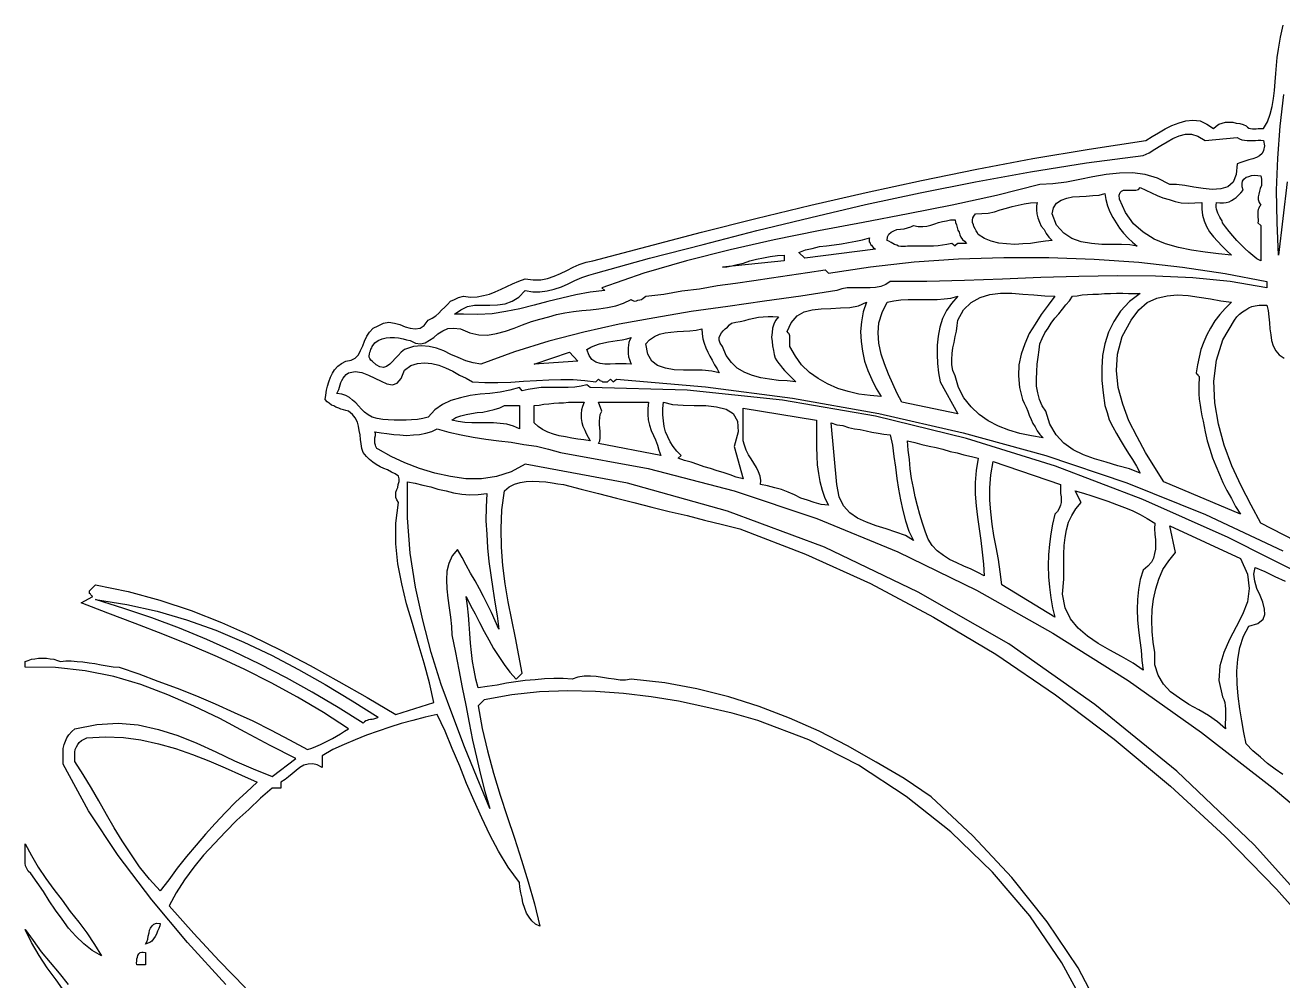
# Model space of a CAD drawing. Extents: x 0.04 to 7.28, y 0.05 to 9.48.
# Drawn here: x 0.046 to 2.858, y 6.858 to 8.994 of the extents above; entities that cross this region are included whole.
import ezdxf

# ---------------------------------------------------------------- set-up
doc = ezdxf.new("R2010")
doc.units = 0
doc.layers.add('1', color=7, linetype='Continuous')

msp = doc.modelspace()

# ---------------------------------------------------------------- linework, layer by layer
for points in [[(0.495, 6.85), (0.409, 6.944), (0.329, 7.039), (0.254, 7.138), (0.188, 7.238), (0.131, 7.342), (0.131, 7.351), (0.131, 7.36), (0.131, 7.369), (0.131, 7.377), (0.133, 7.386), (0.136, 7.394), (0.139, 7.401), (0.144, 7.408), (0.15, 7.415), (0.157, 7.421), (0.206, 7.431), (0.254, 7.434), (0.299, 7.43), (0.344, 7.42), (0.387, 7.406), (0.43, 7.389), (0.472, 7.37), (0.514, 7.35), (0.556, 7.332), (0.598, 7.315), (0.651, 7.355), (0.594, 7.384), (0.538, 7.414), (0.481, 7.444), (0.423, 7.472), (0.365, 7.497), (0.305, 7.52), (0.244, 7.538), (0.18, 7.551), (0.114, 7.558), (0.046, 7.559), (0.046, 7.572), (0.053, 7.574), (0.06, 7.577), (0.068, 7.578), (0.076, 7.579), (0.085, 7.579), (0.094, 7.579), (0.102, 7.578), (0.11, 7.577), (0.118, 7.574), (0.125, 7.572), (0.137, 7.573), (0.149, 7.573), (0.162, 7.572), (0.175, 7.571), (0.189, 7.569), (0.202, 7.567), (0.216, 7.564), (0.229, 7.562), (0.243, 7.56), (0.256, 7.559), (0.3, 7.544), (0.343, 7.528), (0.386, 7.512), (0.429, 7.495), (0.471, 7.477), (0.513, 7.458), (0.555, 7.439), (0.596, 7.418), (0.637, 7.397), (0.677, 7.375), (0.687, 7.378), (0.696, 7.382), (0.706, 7.386), (0.715, 7.391), (0.724, 7.395), (0.733, 7.4), (0.742, 7.405), (0.751, 7.41), (0.76, 7.416), (0.769, 7.421), (0.713, 7.458), (0.655, 7.492), (0.596, 7.524), (0.537, 7.554), (0.476, 7.582), (0.415, 7.608), (0.354, 7.633), (0.292, 7.657), (0.231, 7.68), (0.171, 7.703), (0.197, 7.717), (0.196, 7.718), (0.194, 7.719), (0.193, 7.721), (0.192, 7.722), (0.19, 7.724), (0.19, 7.726), (0.19, 7.728), (0.19, 7.73), (0.203, 7.743), (0.276, 7.728), (0.347, 7.709), (0.417, 7.686), (0.485, 7.659), (0.552, 7.629), (0.618, 7.597), (0.683, 7.563), (0.747, 7.527), (0.811, 7.491), (0.875, 7.453), (0.96, 7.48), (0.95, 7.524), (0.938, 7.568), (0.925, 7.613), (0.912, 7.657), (0.899, 7.701), (0.888, 7.745), (0.879, 7.79), (0.875, 7.835), (0.875, 7.881), (0.881, 7.927), (0.877, 7.933), (0.875, 7.938), (0.875, 7.944), (0.875, 7.95), (0.877, 7.956), (0.879, 7.961), (0.88, 7.967), (0.882, 7.974), (0.882, 7.98), (0.881, 7.986), (0.873, 7.991), (0.865, 7.995), (0.856, 8), (0.848, 8.003), (0.84, 8.007), (0.831, 8.012), (0.823, 8.017), (0.816, 8.023), (0.809, 8.03), (0.802, 8.039), (0.799, 8.048), (0.797, 8.058), (0.796, 8.068), (0.795, 8.078), (0.793, 8.088), (0.791, 8.098), (0.789, 8.107), (0.784, 8.116), (0.778, 8.124), (0.769, 8.131), (0.763, 8.133), (0.758, 8.134), (0.752, 8.136), (0.747, 8.138), (0.741, 8.14), (0.736, 8.143), (0.731, 8.145), (0.726, 8.149), (0.721, 8.152), (0.717, 8.157), (0.718, 8.167), (0.72, 8.178), (0.722, 8.187), (0.725, 8.197), (0.729, 8.207), (0.733, 8.216), (0.738, 8.224), (0.745, 8.232), (0.753, 8.238), (0.763, 8.243), (0.775, 8.245), (0.784, 8.25), (0.791, 8.257), (0.796, 8.267), (0.801, 8.277), (0.805, 8.288), (0.81, 8.299), (0.816, 8.308), (0.824, 8.317), (0.835, 8.322), (0.847, 8.328), (0.859, 8.33), (0.872, 8.328), (0.884, 8.325), (0.896, 8.32), (0.907, 8.317), (0.918, 8.315), (0.929, 8.317), (0.938, 8.323), (0.947, 8.335), (0.956, 8.339), (0.964, 8.344), (0.971, 8.35), (0.977, 8.357), (0.984, 8.364), (0.99, 8.37), (0.997, 8.377), (1.006, 8.381), (1.015, 8.385), (1.026, 8.388), (1.042, 8.386), (1.057, 8.387), (1.071, 8.39), (1.084, 8.393), (1.097, 8.398), (1.11, 8.404), (1.123, 8.41), (1.136, 8.416), (1.15, 8.422), (1.164, 8.427), (1.182, 8.425), (1.199, 8.425), (1.214, 8.428), (1.229, 8.433), (1.243, 8.439), (1.257, 8.446), (1.271, 8.453), (1.285, 8.459), (1.3, 8.464), (1.315, 8.467), (1.437, 8.499), (1.558, 8.531), (1.68, 8.562), (1.803, 8.592), (1.926, 8.62), (2.05, 8.647), (2.174, 8.672), (2.299, 8.696), (2.425, 8.717), (2.552, 8.736), (2.566, 8.745), (2.58, 8.753), (2.595, 8.762), (2.61, 8.77), (2.626, 8.776), (2.641, 8.78), (2.657, 8.782), (2.673, 8.78), (2.688, 8.773), (2.703, 8.763), (2.709, 8.768), (2.715, 8.773), (2.722, 8.775), (2.73, 8.777), (2.738, 8.777), (2.746, 8.777), (2.754, 8.775), (2.762, 8.774), (2.769, 8.772), (2.776, 8.769), (2.779, 8.766), (2.782, 8.764), (2.786, 8.763), (2.79, 8.762), (2.794, 8.762), (2.798, 8.762), (2.803, 8.763), (2.807, 8.763), (2.811, 8.763), (2.815, 8.763), (2.824, 8.778), (2.83, 8.795), (2.834, 8.812), (2.837, 8.83), (2.839, 8.848), (2.841, 8.867), (2.842, 8.886), (2.844, 8.904), (2.845, 8.922), (2.848, 8.94), (2.853, 8.967), (2.859, 8.994)], [(2.424, 6.787), (2.364, 6.898), (2.292, 7.003), (2.209, 7.101), (2.116, 7.191), (2.016, 7.27), (1.909, 7.34), (1.798, 7.397), (1.684, 7.44), (1.627, 7.456), (1.568, 7.47), (1.507, 7.483), (1.446, 7.493), (1.384, 7.5), (1.321, 7.505), (1.259, 7.506), (1.196, 7.504), (1.134, 7.497), (1.072, 7.486), (1.059, 7.473), (1.068, 7.422), (1.08, 7.372), (1.093, 7.322), (1.108, 7.273), (1.124, 7.225), (1.14, 7.177), (1.156, 7.128), (1.171, 7.079), (1.185, 7.03), (1.197, 6.98), (1.187, 6.985), (1.179, 6.992), (1.173, 7), (1.167, 7.009), (1.163, 7.02), (1.159, 7.032), (1.157, 7.043), (1.154, 7.055), (1.152, 7.067), (1.151, 7.078), (1.126, 7.112), (1.104, 7.148), (1.085, 7.184), (1.067, 7.222), (1.05, 7.26), (1.033, 7.299), (1.018, 7.338), (1.001, 7.377), (0.985, 7.416), (0.967, 7.453), (0.94, 7.447), (0.913, 7.44), (0.887, 7.433), (0.861, 7.425), (0.835, 7.416), (0.809, 7.407), (0.784, 7.397), (0.759, 7.386), (0.734, 7.375), (0.71, 7.361), (0.71, 7.335), (0.699, 7.341), (0.689, 7.343), (0.679, 7.342), (0.669, 7.34), (0.66, 7.335), (0.652, 7.328), (0.643, 7.321), (0.635, 7.314), (0.627, 7.308), (0.618, 7.302), (0.618, 7.289), (0.598, 7.289), (0.572, 7.266), (0.546, 7.241), (0.519, 7.217), (0.494, 7.191), (0.469, 7.165), (0.445, 7.139), (0.423, 7.112), (0.402, 7.084), (0.384, 7.055), (0.368, 7.026), (0.423, 6.964), (0.48, 6.903), (0.539, 6.842)], [(0.217, 6.914), (0.196, 6.926), (0.177, 6.941), (0.159, 6.958), (0.143, 6.976), (0.129, 6.996), (0.114, 7.016), (0.1, 7.037), (0.087, 7.058), (0.073, 7.078), (0.059, 7.098), (0.053, 7.103), (0.05, 7.109), (0.047, 7.115), (0.046, 7.121), (0.046, 7.128), (0.046, 7.136), (0.046, 7.143), (0.046, 7.15), (0.046, 7.157), (0.046, 7.164), (0.06, 7.138), (0.075, 7.112), (0.092, 7.087), (0.11, 7.062), (0.129, 7.038), (0.147, 7.013), (0.166, 6.989), (0.184, 6.965), (0.201, 6.939), (0.217, 6.914)], [(0.348, 6.986), (0.347, 6.981), (0.345, 6.975), (0.342, 6.969), (0.34, 6.962), (0.337, 6.957), (0.333, 6.952), (0.329, 6.947), (0.325, 6.944), (0.32, 6.942), (0.315, 6.94), (0.318, 6.945), (0.32, 6.951), (0.321, 6.958), (0.323, 6.965), (0.324, 6.971), (0.326, 6.976), (0.33, 6.981), (0.334, 6.985), (0.34, 6.987), (0.348, 6.986)], [(0.135, 6.833), (0.115, 6.86), (0.095, 6.887), (0.077, 6.915), (0.06, 6.944), (0.046, 6.973), (0.064, 6.948), (0.082, 6.923), (0.102, 6.899), (0.122, 6.875), (0.142, 6.85)], [(0.315, 6.894), (0.296, 6.894), (0.295, 6.898), (0.296, 6.902), (0.296, 6.907), (0.297, 6.911), (0.298, 6.915), (0.3, 6.918), (0.303, 6.921), (0.307, 6.922), (0.31, 6.922), (0.315, 6.921), (0.315, 6.894)]]:
    msp.add_lwpolyline(points)
at = {"layer": '1'}
for points in [[(2.868, 8.644), (2.848, 8.48), (2.845, 8.553), (2.844, 8.625), (2.847, 8.697), (2.852, 8.768), (2.86, 8.839)], [(2.756, 8.743), (2.761, 8.74), (2.766, 8.738), (2.772, 8.737), (2.778, 8.736), (2.784, 8.736), (2.791, 8.736), (2.797, 8.736), (2.803, 8.737), (2.809, 8.737), (2.815, 8.736), (2.817, 8.724), (2.815, 8.714), (2.812, 8.707), (2.806, 8.702), (2.799, 8.698), (2.791, 8.695), (2.782, 8.693), (2.773, 8.69), (2.764, 8.687), (2.756, 8.684), (2.754, 8.66), (2.747, 8.643), (2.735, 8.633), (2.719, 8.628), (2.7, 8.627), (2.68, 8.629), (2.659, 8.632), (2.639, 8.636), (2.62, 8.638), (2.605, 8.638), (2.578, 8.652), (2.55, 8.66), (2.522, 8.664), (2.493, 8.663), (2.463, 8.66), (2.433, 8.655), (2.404, 8.649), (2.374, 8.643), (2.344, 8.639), (2.315, 8.638), (2.218, 8.613), (2.119, 8.592), (2.02, 8.572), (1.92, 8.553), (1.82, 8.534), (1.721, 8.514), (1.622, 8.492), (1.525, 8.467), (1.429, 8.44), (1.335, 8.407), (1.342, 8.401), (1.309, 8.397), (1.277, 8.391), (1.246, 8.384), (1.215, 8.376), (1.184, 8.368), (1.152, 8.36), (1.121, 8.354), (1.09, 8.349), (1.058, 8.347), (1.026, 8.348), (1.006, 8.348), (1.02, 8.358), (1.035, 8.365), (1.051, 8.368), (1.068, 8.368), (1.085, 8.368), (1.102, 8.369), (1.119, 8.371), (1.135, 8.377), (1.15, 8.386), (1.164, 8.401), (1.181, 8.398), (1.197, 8.398), (1.213, 8.4), (1.229, 8.404), (1.245, 8.409), (1.26, 8.416), (1.275, 8.423), (1.291, 8.43), (1.306, 8.435), (1.322, 8.44), (1.442, 8.473), (1.562, 8.504), (1.682, 8.535), (1.803, 8.564), (1.925, 8.593), (2.047, 8.619), (2.171, 8.644), (2.294, 8.666), (2.419, 8.686), (2.546, 8.703), (2.559, 8.709), (2.572, 8.717), (2.585, 8.725), (2.599, 8.733), (2.612, 8.741), (2.626, 8.747), (2.64, 8.75), (2.654, 8.75), (2.668, 8.746), (2.684, 8.736), (2.756, 8.743)], [(2.809, 8.657), (2.81, 8.65), (2.81, 8.643), (2.81, 8.636), (2.807, 8.629), (2.806, 8.623), (2.804, 8.616), (2.803, 8.61), (2.803, 8.604), (2.805, 8.598), (2.809, 8.592), (2.806, 8.589), (2.804, 8.585), (2.803, 8.582), (2.802, 8.578), (2.802, 8.574), (2.802, 8.569), (2.802, 8.565), (2.803, 8.56), (2.803, 8.556), (2.802, 8.552), (2.809, 8.546), (2.809, 8.54), (2.809, 8.533), (2.809, 8.525), (2.809, 8.518), (2.809, 8.509), (2.809, 8.501), (2.809, 8.492), (2.809, 8.483), (2.809, 8.475), (2.809, 8.467), (2.8, 8.472), (2.791, 8.479), (2.782, 8.487), (2.773, 8.495), (2.764, 8.504), (2.755, 8.513), (2.746, 8.523), (2.738, 8.533), (2.73, 8.543), (2.723, 8.552), (2.722, 8.557), (2.719, 8.561), (2.717, 8.565), (2.715, 8.569), (2.713, 8.574), (2.711, 8.578), (2.71, 8.583), (2.709, 8.587), (2.709, 8.592), (2.71, 8.598), (2.717, 8.597), (2.725, 8.597), (2.731, 8.598), (2.738, 8.599), (2.743, 8.602), (2.749, 8.606), (2.754, 8.609), (2.759, 8.614), (2.764, 8.619), (2.769, 8.625), (2.767, 8.633), (2.767, 8.64), (2.768, 8.645), (2.771, 8.65), (2.776, 8.654), (2.782, 8.656), (2.788, 8.658), (2.795, 8.659), (2.802, 8.658), (2.809, 8.657)], [(2.46, 8.618), (2.462, 8.604), (2.466, 8.59), (2.471, 8.577), (2.478, 8.564), (2.485, 8.552), (2.493, 8.54), (2.502, 8.529), (2.512, 8.518), (2.522, 8.509), (2.532, 8.5), (2.516, 8.503), (2.497, 8.504), (2.476, 8.504), (2.453, 8.504), (2.43, 8.506), (2.407, 8.51), (2.386, 8.517), (2.368, 8.529), (2.352, 8.547), (2.342, 8.572), (2.345, 8.586), (2.352, 8.596), (2.362, 8.603), (2.375, 8.607), (2.388, 8.61), (2.403, 8.611), (2.418, 8.612), (2.433, 8.613), (2.447, 8.614), (2.46, 8.618)], [(2.677, 8.598), (2.677, 8.583), (2.678, 8.569), (2.682, 8.557), (2.687, 8.544), (2.694, 8.532), (2.703, 8.521), (2.712, 8.511), (2.722, 8.5), (2.732, 8.49), (2.743, 8.48), (2.714, 8.483), (2.684, 8.487), (2.654, 8.491), (2.625, 8.497), (2.596, 8.505), (2.57, 8.516), (2.546, 8.531), (2.524, 8.55), (2.506, 8.575), (2.493, 8.605), (2.492, 8.614), (2.494, 8.62), (2.497, 8.623), (2.502, 8.625), (2.509, 8.625), (2.516, 8.625), (2.523, 8.625), (2.529, 8.625), (2.535, 8.627), (2.539, 8.631), (2.552, 8.625), (2.564, 8.619), (2.577, 8.613), (2.59, 8.608), (2.604, 8.604), (2.617, 8.6), (2.631, 8.597), (2.646, 8.596), (2.661, 8.597), (2.677, 8.598)], [(2.309, 8.598), (2.307, 8.59), (2.307, 8.581), (2.308, 8.572), (2.31, 8.563), (2.314, 8.554), (2.318, 8.545), (2.324, 8.537), (2.329, 8.528), (2.335, 8.52), (2.342, 8.513), (2.327, 8.511), (2.312, 8.509), (2.294, 8.506), (2.277, 8.505), (2.259, 8.504), (2.24, 8.505), (2.223, 8.507), (2.206, 8.511), (2.191, 8.517), (2.177, 8.526), (2.175, 8.53), (2.172, 8.534), (2.17, 8.539), (2.167, 8.544), (2.166, 8.548), (2.164, 8.553), (2.164, 8.558), (2.165, 8.563), (2.167, 8.567), (2.171, 8.572), (2.185, 8.573), (2.199, 8.574), (2.213, 8.577), (2.226, 8.581), (2.24, 8.585), (2.253, 8.589), (2.266, 8.592), (2.28, 8.595), (2.294, 8.597), (2.309, 8.598)], [(2.151, 8.506), (2.148, 8.506), (2.145, 8.506), (2.142, 8.506), (2.139, 8.506), (2.136, 8.506), (2.133, 8.506), (2.131, 8.506), (2.128, 8.504), (2.126, 8.502), (2.125, 8.5), (2.118, 8.506), (2.107, 8.504), (2.097, 8.502), (2.087, 8.501), (2.077, 8.5), (2.067, 8.5), (2.058, 8.5), (2.048, 8.5), (2.039, 8.5), (2.029, 8.5), (2.019, 8.5), (2.014, 8.499), (2.009, 8.499), (2.004, 8.499), (1.999, 8.5), (1.995, 8.502), (1.99, 8.504), (1.986, 8.506), (1.982, 8.508), (1.977, 8.511), (1.973, 8.513), (1.974, 8.521), (1.977, 8.527), (1.982, 8.531), (1.988, 8.534), (1.995, 8.537), (2.003, 8.538), (2.011, 8.539), (2.019, 8.541), (2.026, 8.543), (2.032, 8.546), (2.043, 8.544), (2.053, 8.544), (2.062, 8.545), (2.071, 8.547), (2.08, 8.55), (2.088, 8.553), (2.097, 8.555), (2.106, 8.557), (2.115, 8.559), (2.125, 8.559), (2.126, 8.553), (2.128, 8.548), (2.13, 8.542), (2.131, 8.536), (2.134, 8.531), (2.136, 8.525), (2.138, 8.52), (2.142, 8.515), (2.146, 8.511), (2.151, 8.506)], [(1.934, 8.519), (1.933, 8.516), (1.933, 8.513), (1.933, 8.51), (1.935, 8.507), (1.936, 8.504), (1.938, 8.502), (1.94, 8.5), (1.942, 8.497), (1.945, 8.495), (1.947, 8.493), (1.789, 8.473), (1.776, 8.486), (1.791, 8.492), (1.806, 8.495), (1.822, 8.499), (1.838, 8.501), (1.855, 8.503), (1.871, 8.505), (1.887, 8.508), (1.903, 8.511), (1.918, 8.514), (1.934, 8.519)], [(2.822, 8.421), (2.822, 8.407), (2.74, 8.421), (2.657, 8.429), (2.573, 8.433), (2.488, 8.434), (2.402, 8.432), (2.317, 8.43), (2.231, 8.426), (2.146, 8.423), (2.062, 8.421), (1.98, 8.421), (1.97, 8.414), (1.959, 8.41), (1.947, 8.408), (1.935, 8.407), (1.922, 8.407), (1.909, 8.407), (1.897, 8.407), (1.884, 8.407), (1.872, 8.405), (1.861, 8.401), (1.78, 8.388), (1.699, 8.377), (1.617, 8.365), (1.535, 8.354), (1.454, 8.34), (1.374, 8.326), (1.295, 8.308), (1.217, 8.288), (1.14, 8.264), (1.065, 8.236), (1.048, 8.239), (1.031, 8.244), (1.014, 8.251), (0.998, 8.258), (0.982, 8.266), (0.966, 8.272), (0.949, 8.276), (0.932, 8.277), (0.914, 8.276), (0.894, 8.269), (0.887, 8.263), (0.88, 8.256), (0.873, 8.249), (0.867, 8.242), (0.861, 8.236), (0.854, 8.231), (0.847, 8.229), (0.839, 8.23), (0.831, 8.235), (0.822, 8.243), (0.819, 8.245), (0.817, 8.249), (0.815, 8.252), (0.815, 8.255), (0.816, 8.259), (0.817, 8.263), (0.818, 8.266), (0.819, 8.27), (0.821, 8.273), (0.822, 8.276), (0.828, 8.284), (0.835, 8.289), (0.844, 8.293), (0.853, 8.295), (0.862, 8.296), (0.872, 8.296), (0.881, 8.295), (0.891, 8.293), (0.899, 8.291), (0.907, 8.289), (0.919, 8.283), (0.93, 8.282), (0.94, 8.284), (0.95, 8.29), (0.96, 8.296), (0.969, 8.304), (0.98, 8.311), (0.991, 8.316), (1.004, 8.317), (1.019, 8.315), (1.04, 8.306), (1.06, 8.302), (1.08, 8.301), (1.1, 8.305), (1.12, 8.31), (1.139, 8.317), (1.158, 8.324), (1.178, 8.332), (1.197, 8.337), (1.217, 8.342), (1.234, 8.347), (1.253, 8.351), (1.272, 8.354), (1.291, 8.356), (1.31, 8.358), (1.329, 8.36), (1.348, 8.363), (1.367, 8.367), (1.384, 8.373), (1.401, 8.381), (1.403, 8.379), (1.406, 8.378), (1.409, 8.377), (1.413, 8.378), (1.416, 8.379), (1.42, 8.38), (1.424, 8.381), (1.428, 8.384), (1.431, 8.386), (1.434, 8.388), (1.474, 8.393), (1.514, 8.4), (1.554, 8.405), (1.594, 8.412), (1.634, 8.417), (1.675, 8.423), (1.715, 8.429), (1.755, 8.435), (1.795, 8.441), (1.835, 8.447), (1.842, 8.44), (1.936, 8.454), (2.034, 8.465), (2.133, 8.472), (2.234, 8.475), (2.335, 8.475), (2.436, 8.471), (2.536, 8.464), (2.634, 8.453), (2.729, 8.439), (2.822, 8.421)], [(1.743, 8.467), (1.605, 8.453), (1.615, 8.454), (1.626, 8.456), (1.638, 8.459), (1.652, 8.462), (1.666, 8.467), (1.681, 8.471), (1.697, 8.474), (1.712, 8.477), (1.728, 8.479), (1.743, 8.48), (1.743, 8.467)], [(2.131, 8.388), (2.117, 8.372), (2.106, 8.356), (2.097, 8.338), (2.091, 8.319), (2.087, 8.299), (2.085, 8.279), (2.085, 8.258), (2.086, 8.238), (2.088, 8.217), (2.092, 8.197), (2.131, 8.125), (2.006, 8.151), (1.996, 8.171), (1.986, 8.192), (1.976, 8.214), (1.967, 8.237), (1.96, 8.259), (1.955, 8.283), (1.953, 8.306), (1.955, 8.329), (1.962, 8.352), (1.973, 8.375), (1.988, 8.378), (2.004, 8.38), (2.02, 8.381), (2.036, 8.381), (2.052, 8.381), (2.069, 8.381), (2.085, 8.381), (2.101, 8.382), (2.116, 8.384), (2.131, 8.388)], [(2.348, 8.388), (2.333, 8.368), (2.318, 8.347), (2.304, 8.326), (2.291, 8.305), (2.281, 8.282), (2.273, 8.259), (2.268, 8.235), (2.267, 8.21), (2.269, 8.184), (2.276, 8.157), (2.28, 8.149), (2.284, 8.14), (2.288, 8.131), (2.291, 8.122), (2.295, 8.113), (2.299, 8.104), (2.304, 8.096), (2.309, 8.087), (2.315, 8.079), (2.322, 8.072), (2.296, 8.076), (2.27, 8.081), (2.245, 8.089), (2.222, 8.098), (2.199, 8.11), (2.179, 8.124), (2.161, 8.141), (2.145, 8.161), (2.133, 8.184), (2.125, 8.21), (2.12, 8.222), (2.118, 8.235), (2.118, 8.247), (2.119, 8.26), (2.12, 8.273), (2.123, 8.285), (2.125, 8.298), (2.128, 8.31), (2.13, 8.323), (2.131, 8.335), (2.144, 8.358), (2.161, 8.374), (2.181, 8.385), (2.203, 8.392), (2.227, 8.395), (2.252, 8.395), (2.277, 8.393), (2.301, 8.391), (2.326, 8.389), (2.348, 8.388)], [(2.513, 8.394), (2.539, 8.394), (2.515, 8.376), (2.495, 8.355), (2.48, 8.332), (2.468, 8.308), (2.46, 8.282), (2.455, 8.256), (2.453, 8.228), (2.453, 8.2), (2.456, 8.172), (2.46, 8.144), (2.465, 8.128), (2.47, 8.112), (2.478, 8.096), (2.486, 8.081), (2.494, 8.067), (2.503, 8.052), (2.513, 8.037), (2.522, 8.023), (2.531, 8.008), (2.539, 7.993), (2.515, 8.002), (2.489, 8.009), (2.463, 8.017), (2.437, 8.025), (2.412, 8.034), (2.389, 8.045), (2.368, 8.06), (2.351, 8.078), (2.337, 8.102), (2.328, 8.131), (2.32, 8.143), (2.314, 8.157), (2.31, 8.172), (2.307, 8.187), (2.307, 8.203), (2.308, 8.22), (2.309, 8.236), (2.311, 8.252), (2.313, 8.268), (2.315, 8.282), (2.32, 8.294), (2.326, 8.306), (2.333, 8.317), (2.34, 8.328), (2.348, 8.339), (2.357, 8.349), (2.365, 8.359), (2.373, 8.369), (2.381, 8.378), (2.388, 8.388), (2.398, 8.389), (2.409, 8.391), (2.421, 8.392), (2.433, 8.393), (2.446, 8.393), (2.459, 8.394), (2.473, 8.394), (2.486, 8.395), (2.5, 8.395), (2.513, 8.394)], [(2.743, 8.375), (2.729, 8.361), (2.717, 8.347), (2.706, 8.333), (2.696, 8.317), (2.688, 8.302), (2.681, 8.286), (2.675, 8.269), (2.671, 8.252), (2.667, 8.235), (2.664, 8.217), (2.665, 8.215), (2.667, 8.214), (2.668, 8.212), (2.669, 8.211), (2.671, 8.209), (2.671, 8.208), (2.671, 8.206), (2.671, 8.203), (2.67, 8.193), (2.67, 8.181), (2.67, 8.17), (2.671, 8.158), (2.673, 8.145), (2.675, 8.134), (2.677, 8.121), (2.68, 8.109), (2.682, 8.097), (2.684, 8.085), (2.689, 8.065), (2.695, 8.046), (2.701, 8.027), (2.708, 8.009), (2.716, 7.99), (2.724, 7.972), (2.733, 7.954), (2.743, 7.936), (2.752, 7.918), (2.763, 7.901), (2.592, 7.973), (2.572, 8.005), (2.551, 8.039), (2.532, 8.074), (2.514, 8.11), (2.5, 8.147), (2.49, 8.184), (2.486, 8.222), (2.488, 8.259), (2.499, 8.298), (2.519, 8.335), (2.536, 8.358), (2.555, 8.374), (2.576, 8.384), (2.599, 8.389), (2.622, 8.391), (2.646, 8.39), (2.671, 8.386), (2.696, 8.382), (2.719, 8.378), (2.743, 8.375)], [(1.96, 8.164), (1.935, 8.166), (1.91, 8.169), (1.886, 8.175), (1.863, 8.182), (1.84, 8.192), (1.819, 8.204), (1.8, 8.218), (1.782, 8.235), (1.768, 8.254), (1.756, 8.276), (1.756, 8.279), (1.756, 8.283), (1.756, 8.287), (1.756, 8.29), (1.756, 8.294), (1.756, 8.297), (1.756, 8.3), (1.754, 8.304), (1.752, 8.306), (1.75, 8.309), (1.759, 8.329), (1.772, 8.344), (1.788, 8.353), (1.806, 8.358), (1.826, 8.36), (1.847, 8.361), (1.869, 8.362), (1.89, 8.363), (1.909, 8.367), (1.927, 8.375), (1.92, 8.353), (1.916, 8.331), (1.914, 8.309), (1.915, 8.287), (1.918, 8.265), (1.923, 8.243), (1.93, 8.222), (1.939, 8.202), (1.949, 8.182), (1.96, 8.164)], [(3.013, 7.776), (2.809, 7.881), (2.787, 7.921), (2.765, 7.964), (2.744, 8.009), (2.727, 8.055), (2.714, 8.102), (2.706, 8.15), (2.704, 8.198), (2.71, 8.245), (2.724, 8.291), (2.75, 8.335), (2.755, 8.342), (2.761, 8.348), (2.768, 8.353), (2.775, 8.358), (2.782, 8.362), (2.789, 8.365), (2.796, 8.367), (2.805, 8.368), (2.813, 8.368), (2.822, 8.368)], [(2.822, 8.368), (2.825, 8.356), (2.827, 8.342), (2.828, 8.329), (2.829, 8.315), (2.831, 8.302), (2.833, 8.289), (2.836, 8.277), (2.842, 8.266), (2.85, 8.257), (2.861, 8.25)], [(1.73, 8.342), (1.724, 8.334), (1.72, 8.326), (1.717, 8.317), (1.716, 8.307), (1.715, 8.297), (1.716, 8.287), (1.717, 8.277), (1.719, 8.267), (1.721, 8.258), (1.723, 8.25), (1.727, 8.244), (1.731, 8.238), (1.735, 8.233), (1.739, 8.227), (1.744, 8.222), (1.749, 8.217), (1.754, 8.212), (1.759, 8.207), (1.764, 8.202), (1.769, 8.197), (1.75, 8.199), (1.73, 8.2), (1.71, 8.203), (1.691, 8.206), (1.672, 8.211), (1.655, 8.218), (1.638, 8.227), (1.625, 8.24), (1.613, 8.256), (1.605, 8.276), (1.6, 8.283), (1.598, 8.29), (1.598, 8.296), (1.6, 8.301), (1.603, 8.306), (1.607, 8.311), (1.611, 8.315), (1.616, 8.319), (1.621, 8.324), (1.625, 8.328), (1.635, 8.33), (1.645, 8.332), (1.655, 8.334), (1.665, 8.337), (1.675, 8.339), (1.686, 8.341), (1.696, 8.342), (1.707, 8.343), (1.718, 8.343), (1.73, 8.342)], [(1.401, 8.296), (1.398, 8.291), (1.396, 8.285), (1.395, 8.279), (1.394, 8.273), (1.394, 8.266), (1.394, 8.26), (1.395, 8.253), (1.397, 8.247), (1.399, 8.242), (1.401, 8.236), (1.39, 8.237), (1.378, 8.237), (1.366, 8.237), (1.354, 8.236), (1.342, 8.236), (1.332, 8.238), (1.322, 8.241), (1.313, 8.247), (1.307, 8.256), (1.302, 8.269), (1.311, 8.274), (1.32, 8.278), (1.33, 8.282), (1.34, 8.284), (1.35, 8.286), (1.36, 8.288), (1.37, 8.289), (1.381, 8.291), (1.391, 8.293), (1.401, 8.296)], [(1.559, 8.315), (1.56, 8.304), (1.561, 8.293), (1.564, 8.283), (1.568, 8.273), (1.572, 8.263), (1.577, 8.254), (1.582, 8.245), (1.587, 8.235), (1.593, 8.226), (1.598, 8.217), (1.581, 8.221), (1.56, 8.223), (1.539, 8.223), (1.518, 8.223), (1.497, 8.224), (1.478, 8.227), (1.46, 8.233), (1.447, 8.243), (1.438, 8.259), (1.434, 8.282), (1.442, 8.291), (1.453, 8.298), (1.464, 8.303), (1.477, 8.306), (1.49, 8.308), (1.504, 8.309), (1.518, 8.31), (1.532, 8.311), (1.546, 8.312), (1.559, 8.315)], [(1.184, 8.236), (1.263, 8.263), (1.282, 8.243), (1.184, 8.236)], [(2.922, 7.755), (2.736, 7.849), (2.545, 7.934), (2.35, 8.008), (2.151, 8.07), (1.947, 8.12), (1.739, 8.156), (1.526, 8.178), (1.309, 8.184), (1.302, 8.19), (1.289, 8.187), (1.275, 8.185), (1.26, 8.184), (1.245, 8.184), (1.23, 8.184), (1.215, 8.184), (1.2, 8.184), (1.185, 8.182), (1.171, 8.18), (1.157, 8.177), (1.151, 8.184), (1.13, 8.178), (1.108, 8.174), (1.085, 8.171), (1.063, 8.169), (1.041, 8.166), (1.019, 8.161), (0.998, 8.155), (0.979, 8.146), (0.962, 8.134), (0.947, 8.118), (0.935, 8.115), (0.923, 8.113), (0.91, 8.112), (0.898, 8.111), (0.884, 8.111), (0.871, 8.111), (0.858, 8.112), (0.846, 8.113), (0.833, 8.115), (0.822, 8.118), (0.813, 8.123), (0.805, 8.129), (0.798, 8.136), (0.791, 8.143), (0.785, 8.15), (0.778, 8.156), (0.771, 8.162), (0.763, 8.166), (0.754, 8.169), (0.743, 8.171), (0.745, 8.175), (0.747, 8.18), (0.749, 8.185), (0.75, 8.19), (0.752, 8.195), (0.754, 8.2), (0.757, 8.205), (0.76, 8.209), (0.764, 8.213), (0.769, 8.217), (0.784, 8.22), (0.799, 8.218), (0.814, 8.212), (0.828, 8.205), (0.842, 8.198), (0.855, 8.192), (0.867, 8.19), (0.878, 8.194), (0.887, 8.204), (0.894, 8.223), (0.908, 8.233), (0.923, 8.238), (0.939, 8.239), (0.955, 8.238), (0.971, 8.234), (0.986, 8.228), (1.002, 8.221), (1.017, 8.212), (1.032, 8.205), (1.046, 8.197)], [(1.046, 8.197), (1.074, 8.195), (1.103, 8.195), (1.132, 8.196), (1.16, 8.198), (1.189, 8.2), (1.217, 8.201), (1.244, 8.202), (1.271, 8.202), (1.297, 8.2), (1.322, 8.197), (1.328, 8.203), (1.33, 8.201), (1.331, 8.2), (1.333, 8.199), (1.335, 8.198), (1.337, 8.197), (1.34, 8.197), (1.342, 8.197), (1.345, 8.197), (1.348, 8.197), (1.355, 8.203), (1.361, 8.197), (1.368, 8.203), (1.567, 8.186), (1.762, 8.16), (1.955, 8.126), (2.143, 8.083), (2.328, 8.032), (2.509, 7.971), (2.685, 7.9), (2.858, 7.819)], [(1.151, 8.092), (1.138, 8.098), (1.123, 8.102), (1.108, 8.104), (1.093, 8.105), (1.077, 8.105), (1.061, 8.105), (1.045, 8.105), (1.029, 8.106), (1.014, 8.108), (1, 8.111), (1.009, 8.117), (1.02, 8.121), (1.032, 8.124), (1.044, 8.126), (1.057, 8.128), (1.069, 8.129), (1.082, 8.132), (1.095, 8.135), (1.107, 8.139), (1.118, 8.144), (1.151, 8.144), (1.151, 8.092)], [(1.296, 8.151), (1.292, 8.142), (1.29, 8.134), (1.289, 8.125), (1.289, 8.115), (1.291, 8.106), (1.293, 8.098), (1.297, 8.089), (1.3, 8.081), (1.305, 8.073), (1.309, 8.065), (1.295, 8.067), (1.282, 8.069), (1.268, 8.071), (1.254, 8.074), (1.24, 8.076), (1.227, 8.08), (1.215, 8.084), (1.203, 8.09), (1.193, 8.097), (1.184, 8.105), (1.184, 8.144), (1.195, 8.145), (1.206, 8.147), (1.217, 8.148), (1.228, 8.149), (1.239, 8.15), (1.25, 8.15), (1.261, 8.151), (1.273, 8.151), (1.284, 8.151), (1.296, 8.151)], [(1.44, 8.151), (1.438, 8.137), (1.438, 8.124), (1.439, 8.112), (1.442, 8.1), (1.446, 8.088), (1.451, 8.077), (1.455, 8.067), (1.46, 8.055), (1.463, 8.044), (1.467, 8.032), (1.328, 8.059), (1.331, 8.065), (1.332, 8.072), (1.332, 8.079), (1.332, 8.086), (1.331, 8.094), (1.33, 8.101), (1.33, 8.109), (1.331, 8.116), (1.332, 8.124), (1.335, 8.131), (1.328, 8.151), (1.44, 8.151)], [(1.631, 8.052), (1.651, 7.98), (1.636, 7.984), (1.622, 7.989), (1.607, 7.994), (1.593, 7.998), (1.578, 8.003), (1.564, 8.007), (1.55, 8.012), (1.535, 8.017), (1.52, 8.021), (1.506, 8.026), (1.513, 8.032), (1.503, 8.042), (1.495, 8.052), (1.488, 8.063), (1.483, 8.074), (1.478, 8.085), (1.475, 8.097), (1.473, 8.11), (1.472, 8.123), (1.472, 8.137), (1.473, 8.151), (1.493, 8.146), (1.517, 8.145), (1.542, 8.144), (1.568, 8.144), (1.592, 8.141), (1.613, 8.136), (1.629, 8.126), (1.639, 8.109), (1.64, 8.085), (1.631, 8.052)], [(1.815, 8.111), (1.815, 8.091), (1.815, 8.071), (1.815, 8.051), (1.816, 8.031), (1.817, 8.011), (1.82, 7.992), (1.823, 7.974), (1.828, 7.955), (1.834, 7.937), (1.842, 7.921), (1.826, 7.923), (1.81, 7.927), (1.795, 7.932), (1.78, 7.937), (1.766, 7.944), (1.752, 7.95), (1.737, 7.956), (1.722, 7.96), (1.706, 7.964), (1.69, 7.967), (1.691, 7.976), (1.689, 7.986), (1.686, 7.996), (1.681, 8.005), (1.675, 8.015), (1.669, 8.025), (1.663, 8.034), (1.658, 8.044), (1.654, 8.055), (1.651, 8.065), (1.651, 8.138), (1.815, 8.111)], [(1.98, 8.078), (1.985, 8.055), (1.988, 8.03), (1.992, 8.006), (1.995, 7.981), (1.999, 7.957), (2.003, 7.933), (2.008, 7.909), (2.014, 7.886), (2.022, 7.863), (2.032, 7.842), (2.014, 7.853), (1.993, 7.861), (1.971, 7.868), (1.949, 7.875), (1.927, 7.883), (1.907, 7.892), (1.89, 7.904), (1.876, 7.92), (1.866, 7.94), (1.861, 7.967), (1.848, 8.105), (1.861, 8.101), (1.874, 8.099), (1.887, 8.095), (1.9, 8.092), (1.913, 8.09), (1.926, 8.087), (1.939, 8.084), (1.953, 8.082), (1.966, 8.08), (1.98, 8.078)], [(2.956, 6.982), (2.794, 7.162), (2.621, 7.327), (2.438, 7.476), (2.245, 7.611), (2.043, 7.727), (1.833, 7.827), (1.616, 7.908), (1.393, 7.97), (1.164, 8.013), (1.133, 7.996), (1.1, 7.985), (1.066, 7.98), (1.031, 7.98), (0.997, 7.985), (0.962, 7.993), (0.928, 8.003), (0.895, 8.016), (0.864, 8.03), (0.835, 8.046), (0.832, 8.048), (0.83, 8.052), (0.829, 8.055), (0.828, 8.06), (0.828, 8.064), (0.828, 8.068), (0.828, 8.072), (0.829, 8.077), (0.829, 8.081), (0.828, 8.085), (0.842, 8.083), (0.855, 8.081), (0.87, 8.079), (0.884, 8.078), (0.899, 8.077), (0.914, 8.078), (0.928, 8.079), (0.942, 8.082), (0.955, 8.086), (0.967, 8.092), (0.993, 8.084), (1.021, 8.078), (1.048, 8.073), (1.076, 8.069), (1.105, 8.065), (1.133, 8.062), (1.161, 8.057), (1.189, 8.053), (1.216, 8.046), (1.243, 8.039)], [(2.177, 8.026), (2.172, 7.999), (2.17, 7.972), (2.17, 7.946), (2.172, 7.92), (2.175, 7.894), (2.179, 7.868), (2.183, 7.842), (2.186, 7.816), (2.189, 7.789), (2.19, 7.763), (2.176, 7.771), (2.161, 7.778), (2.145, 7.785), (2.129, 7.792), (2.113, 7.8), (2.099, 7.809), (2.085, 7.819), (2.074, 7.831), (2.065, 7.845), (2.059, 7.861), (2.052, 7.881), (2.046, 7.9), (2.041, 7.92), (2.036, 7.94), (2.032, 7.96), (2.028, 7.981), (2.025, 8.002), (2.023, 8.023), (2.02, 8.044), (2.019, 8.065), (2.035, 8.061), (2.051, 8.057), (2.067, 8.053), (2.083, 8.05), (2.098, 8.046), (2.114, 8.041), (2.13, 8.038), (2.145, 8.034), (2.162, 8.03), (2.177, 8.026)], [(1.243, 8.039), (1.439, 8.003), (1.631, 7.953), (1.816, 7.891), (1.997, 7.817), (2.173, 7.731), (2.344, 7.635), (2.512, 7.529), (2.676, 7.413), (2.836, 7.289), (2.993, 7.157)], [(2.361, 7.967), (2.361, 7.96), (2.361, 7.953), (2.361, 7.947), (2.362, 7.94), (2.362, 7.934), (2.362, 7.927), (2.361, 7.921), (2.358, 7.914), (2.354, 7.907), (2.348, 7.901), (2.343, 7.879), (2.339, 7.857), (2.336, 7.834), (2.334, 7.81), (2.333, 7.786), (2.334, 7.761), (2.336, 7.738), (2.339, 7.714), (2.343, 7.692), (2.348, 7.671), (2.23, 7.743), (2.226, 7.772), (2.222, 7.8), (2.217, 7.827), (2.212, 7.853), (2.208, 7.879), (2.205, 7.906), (2.203, 7.932), (2.203, 7.96), (2.205, 7.989), (2.21, 8.019), (2.361, 7.967)], [(1.078, 7.947), (1.077, 7.917), (1.076, 7.886), (1.078, 7.856), (1.08, 7.826), (1.083, 7.795), (1.087, 7.765), (1.092, 7.734), (1.096, 7.704), (1.101, 7.674), (1.105, 7.644), (1.097, 7.663), (1.089, 7.681), (1.08, 7.699), (1.071, 7.717), (1.062, 7.734), (1.052, 7.752), (1.042, 7.769), (1.032, 7.787), (1.023, 7.804), (1.013, 7.822), (1.001, 7.808), (0.993, 7.791), (0.989, 7.774), (0.988, 7.754), (0.989, 7.734), (0.991, 7.713), (0.994, 7.692), (0.997, 7.671), (0.999, 7.65), (1, 7.631), (1.008, 7.592), (1.016, 7.553), (1.023, 7.514), (1.031, 7.474), (1.039, 7.435), (1.046, 7.396), (1.055, 7.358), (1.064, 7.319), (1.074, 7.281), (1.085, 7.243), (1.057, 7.312), (1.028, 7.381), (1.002, 7.45), (0.976, 7.52), (0.954, 7.592), (0.935, 7.664), (0.919, 7.738), (0.907, 7.814), (0.901, 7.893), (0.901, 7.973), (0.918, 7.97), (0.935, 7.966), (0.953, 7.962), (0.969, 7.957), (0.987, 7.953), (1.004, 7.949), (1.022, 7.946), (1.04, 7.944), (1.059, 7.945), (1.078, 7.947)], [(2.457, 6.779), (2.4, 6.887), (2.331, 6.99), (2.252, 7.089), (2.165, 7.182), (2.072, 7.269), (2.011, 7.31), (1.949, 7.347), (1.885, 7.383), (1.821, 7.416), (1.755, 7.445), (1.687, 7.471), (1.619, 7.493), (1.548, 7.511), (1.476, 7.524), (1.401, 7.532), (1.388, 7.53), (1.376, 7.53), (1.363, 7.532), (1.35, 7.534), (1.337, 7.536), (1.323, 7.538), (1.31, 7.539), (1.296, 7.539), (1.282, 7.537), (1.269, 7.532), (1.249, 7.534), (1.228, 7.534), (1.207, 7.533), (1.186, 7.531), (1.164, 7.529), (1.143, 7.526), (1.122, 7.523), (1.101, 7.519), (1.079, 7.516), (1.059, 7.513), (1.054, 7.532), (1.05, 7.552), (1.046, 7.572), (1.044, 7.592), (1.042, 7.613), (1.04, 7.634), (1.039, 7.655), (1.037, 7.675), (1.035, 7.696), (1.032, 7.717), (1.042, 7.697), (1.052, 7.678), (1.062, 7.659), (1.072, 7.639), (1.083, 7.62), (1.093, 7.601), (1.105, 7.583), (1.117, 7.565), (1.13, 7.548), (1.144, 7.532), (1.157, 7.546), (1.15, 7.585), (1.142, 7.625), (1.134, 7.665), (1.126, 7.705), (1.119, 7.745), (1.114, 7.786), (1.111, 7.827), (1.11, 7.868), (1.112, 7.911), (1.118, 7.953), (1.128, 7.962), (1.14, 7.968), (1.153, 7.972), (1.166, 7.974), (1.181, 7.975), (1.195, 7.974), (1.21, 7.973), (1.224, 7.971), (1.237, 7.969), (1.25, 7.967), (1.289, 7.957), (1.328, 7.947), (1.368, 7.937), (1.407, 7.927), (1.447, 7.917), (1.486, 7.907), (1.526, 7.898), (1.565, 7.888), (1.605, 7.878), (1.644, 7.868)], [(2.572, 7.881), (2.571, 7.868), (2.572, 7.856), (2.573, 7.844), (2.573, 7.834), (2.573, 7.823), (2.571, 7.813), (2.569, 7.803), (2.564, 7.794), (2.556, 7.785), (2.546, 7.776), (2.539, 7.755), (2.535, 7.733), (2.533, 7.71), (2.532, 7.688), (2.533, 7.665), (2.535, 7.642), (2.538, 7.619), (2.541, 7.597), (2.543, 7.574), (2.546, 7.552), (2.523, 7.568), (2.497, 7.583), (2.471, 7.597), (2.445, 7.612), (2.421, 7.628), (2.4, 7.646), (2.383, 7.667), (2.371, 7.692), (2.365, 7.722), (2.368, 7.756), (2.368, 7.775), (2.368, 7.794), (2.368, 7.812), (2.369, 7.831), (2.371, 7.849), (2.374, 7.866), (2.379, 7.883), (2.386, 7.898), (2.395, 7.913), (2.407, 7.927), (2.394, 7.953), (2.412, 7.948), (2.431, 7.942), (2.449, 7.936), (2.467, 7.93), (2.486, 7.923), (2.504, 7.916), (2.521, 7.909), (2.539, 7.9), (2.555, 7.891), (2.572, 7.881)], [(2.763, 7.802), (2.779, 7.767), (2.783, 7.735), (2.779, 7.705), (2.768, 7.677), (2.754, 7.649), (2.739, 7.621), (2.726, 7.592), (2.717, 7.562), (2.715, 7.529), (2.723, 7.493), (2.726, 7.487), (2.728, 7.48), (2.729, 7.473), (2.73, 7.466), (2.73, 7.458), (2.73, 7.451), (2.73, 7.443), (2.729, 7.435), (2.729, 7.428), (2.73, 7.421), (2.712, 7.437), (2.692, 7.451), (2.67, 7.464), (2.648, 7.476), (2.627, 7.49), (2.607, 7.504), (2.591, 7.521), (2.579, 7.541), (2.572, 7.564), (2.572, 7.592), (2.568, 7.615), (2.566, 7.639), (2.565, 7.664), (2.566, 7.688), (2.569, 7.711), (2.574, 7.734), (2.581, 7.756), (2.59, 7.777), (2.603, 7.797), (2.618, 7.815), (2.605, 7.875), (2.763, 7.802)], [(1.644, 7.868), (1.791, 7.812), (1.936, 7.746), (2.077, 7.671), (2.216, 7.588), (2.35, 7.497), (2.481, 7.398), (2.607, 7.293), (2.728, 7.181), (2.844, 7.063), (2.953, 6.94)], [(2.858, 7.319), (2.841, 7.331), (2.824, 7.344), (2.808, 7.358), (2.791, 7.372), (2.776, 7.388), (2.771, 7.413), (2.766, 7.439), (2.762, 7.466), (2.758, 7.494), (2.756, 7.522), (2.755, 7.55), (2.757, 7.577), (2.762, 7.603), (2.77, 7.628), (2.782, 7.651), (2.802, 7.657), (2.814, 7.666), (2.818, 7.677), (2.817, 7.689), (2.813, 7.704), (2.807, 7.719), (2.8, 7.735), (2.795, 7.751), (2.793, 7.767), (2.796, 7.782), (2.818, 7.773), (2.84, 7.762), (2.863, 7.751)], [(0.835, 7.447), (0.832, 7.445), (0.829, 7.444), (0.825, 7.443), (0.822, 7.442), (0.818, 7.442), (0.814, 7.441), (0.811, 7.44), (0.808, 7.439), (0.805, 7.437), (0.802, 7.434), (0.746, 7.469), (0.688, 7.503), (0.63, 7.535), (0.571, 7.566), (0.512, 7.594), (0.452, 7.621), (0.391, 7.646), (0.329, 7.669), (0.267, 7.69), (0.203, 7.71), (0.273, 7.699), (0.341, 7.684), (0.407, 7.665), (0.472, 7.642), (0.535, 7.615), (0.597, 7.586), (0.657, 7.554), (0.717, 7.52), (0.777, 7.484), (0.835, 7.447)], [(0.565, 7.302), (0.541, 7.28), (0.517, 7.258), (0.494, 7.234), (0.471, 7.21), (0.449, 7.186), (0.428, 7.161), (0.407, 7.136), (0.386, 7.11), (0.367, 7.084), (0.348, 7.059), (0.324, 7.085), (0.302, 7.113), (0.282, 7.142), (0.263, 7.171), (0.245, 7.2), (0.228, 7.23), (0.211, 7.26), (0.194, 7.289), (0.176, 7.319), (0.157, 7.348), (0.157, 7.355), (0.157, 7.362), (0.157, 7.369), (0.158, 7.375), (0.161, 7.381), (0.164, 7.386), (0.167, 7.391), (0.172, 7.395), (0.178, 7.398), (0.184, 7.401), (0.225, 7.403), (0.266, 7.402), (0.305, 7.397), (0.344, 7.388), (0.382, 7.377), (0.42, 7.364), (0.457, 7.35), (0.493, 7.334), (0.53, 7.318), (0.565, 7.302)]]:
    msp.add_lwpolyline(points, dxfattribs=at)

doc.saveas('drawing.dxf')
